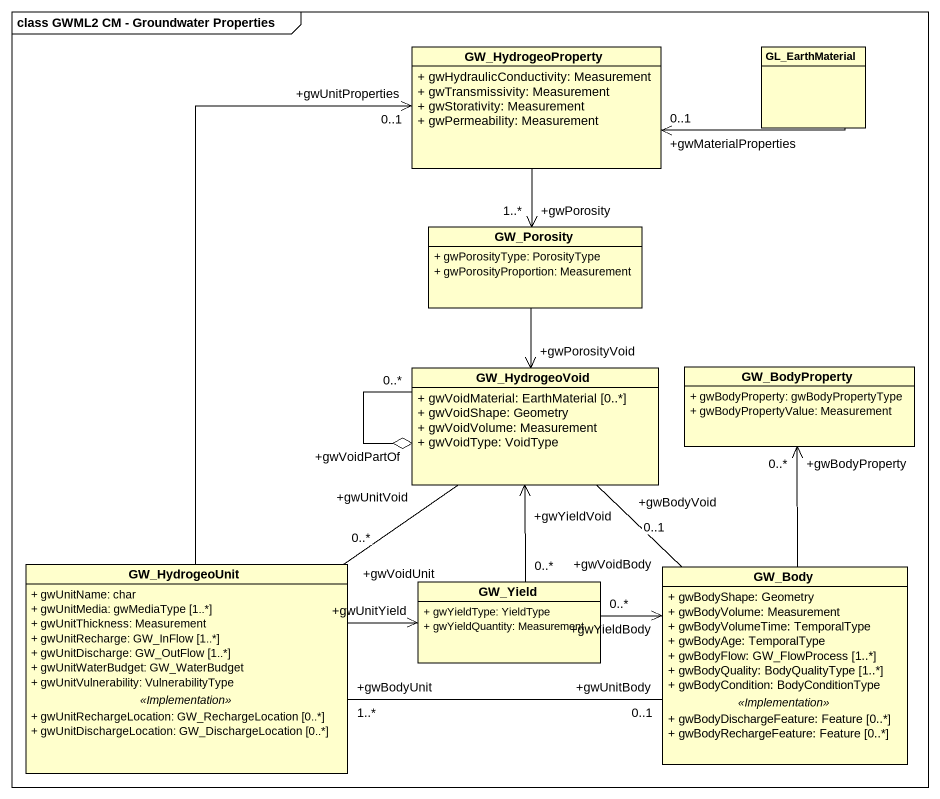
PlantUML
@startuml
mainframe class GWML2 CM - Groundwater Properties
hide circle
hide empty members
skinparam classAttributeIconSize 0
class GW_HydrogeoProperty {
  + gwHydraulicConductivity: Measurement
  + gwTransmissivity: Measurement
  + gwStorativity: Measurement
  + gwPermeability: Measurement
}
class GL_EarthMaterial
class GW_Porosity {
  + gwPorosityType: PorosityType
  + gwPorosityProportion: Measurement
}
class GW_HydrogeoVoid {
  + gwVoidMaterial: EarthMaterial [0..*]
  + gwVoidShape: Geometry
  + gwVoidVolume: Measurement
  + gwVoidType: VoidType
}
class GW_BodyProperty {
  + gwBodyProperty: gwBodyPropertyType
  + gwBodyPropertyValue: Measurement
}
class GW_HydrogeoUnit {
  + gwUnitName: char
  + gwUnitMedia: gwMediaType [1..*]
  + gwUnitThickness: Measurement
  + gwUnitRecharge: GW_InFlow [1..*]
  + gwUnitDischarge: GW_OutFlow [1..*]
  + gwUnitWaterBudget: GW_WaterBudget
  + gwUnitVulnerability: VulnerabilityType
  .. <<Implementation>> ..
  + gwUnitRechargeLocation: GW_RechargeLocation [0..*]
  + gwUnitDischargeLocation: GW_DischargeLocation [0..*]
}
class GW_Yield {
  + gwYieldType: YieldType
  + gwYieldQuantity: Measurement
}
class GW_Body {
  + gwBodyShape: Geometry
  + gwBodyVolume: Measurement
  + gwBodyVolumeTime: TemporalType
  + gwBodyAge: TemporalType
  + gwBodyFlow: GW_FlowProcess [1..*]
  + gwBodyQuality: BodyQualityType [1..*]
  + gwBodyCondition: BodyConditionType
  .. <<Implementation>> ..
  + gwBodyDischargeFeature: Feature [0..*]
  + gwBodyRechargeFeature: Feature [0..*]
}
GW_HydrogeoProperty --> "+gwPorosity\n1..*" GW_Porosity
GL_EarthMaterial -left-> "+gwMaterialProperties\n0..1" GW_HydrogeoProperty
GW_Porosity --> "+gwPorosityVoid" GW_HydrogeoVoid
GW_HydrogeoVoid "0..*" --o "+gwVoidPartOf" GW_HydrogeoVoid
GW_HydrogeoVoid "+gwYieldVoid" <-- "0..*" GW_Yield
GW_HydrogeoVoid "+gwBodyVoid" -- "+gwVoidBody\n0..1" GW_Body
GW_HydrogeoUnit -up-> "+gwUnitProperties\n0..1" GW_HydrogeoProperty
GW_HydrogeoUnit "+gwVoidUnit\n0..*" -up- "+gwUnitVoid" GW_HydrogeoVoid
GW_HydrogeoUnit -right-> "+gwUnitYield" GW_Yield
GW_HydrogeoUnit "+gwBodyUnit\n1..*" -right- "+gwUnitBody\n0..1" GW_Body
GW_Yield "0..*" -right-> "+gwYieldBody" GW_Body
GW_Body -up-> "+gwBodyProperty\n0..*" GW_BodyProperty
@enduml
